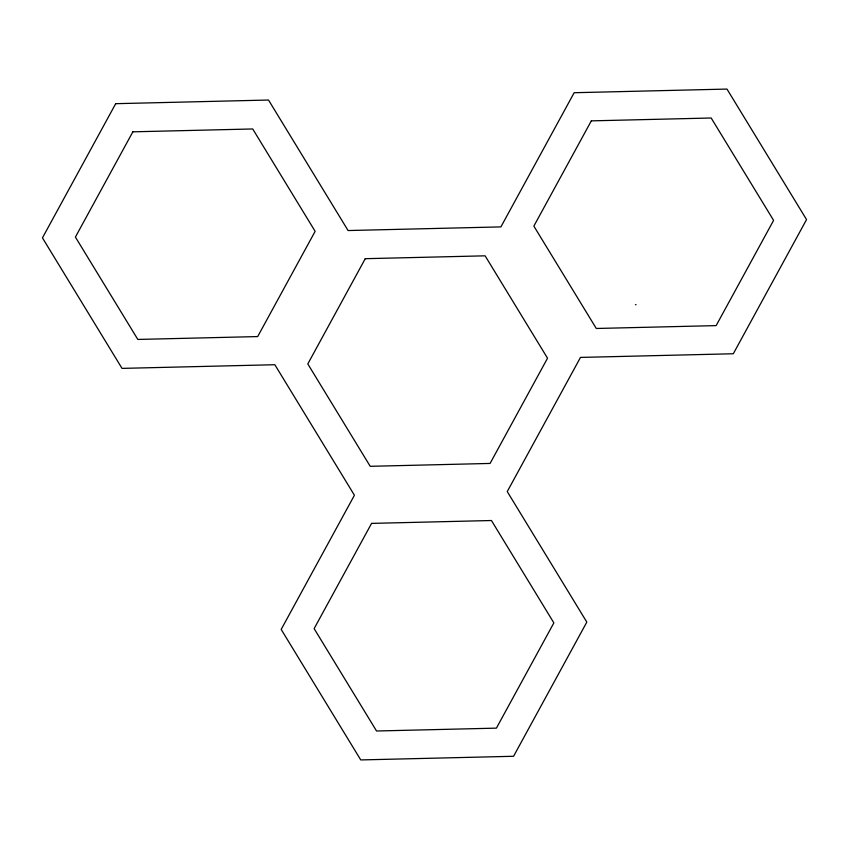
<?xml version="1.0" encoding="UTF-8"?>
<svg xmlns="http://www.w3.org/2000/svg" width="849" height="849" viewBox="0 0 849 849"><rect width="100%" height="100%" fill="white"/><g stroke="black" fill="none" stroke-linecap="round" stroke-linejoin="round"><path stroke-width="1.27" d="M635.445 304.695L636.081 304.685M115.697 103.684L42.45 237.858L122.023 368.381L274.843 364.72L354.426 495.243L281.178 629.417L360.751 759.929L513.571 756.279L586.818 622.105L507.246 491.582L580.483 357.418L733.303 353.757L806.55 219.583L726.977 89.071L574.157 92.721L500.91 226.895L348.09 230.546L268.517 100.033L115.697 103.684M132.858 131.828L75.402 237.073L137.825 339.441L257.682 336.575L315.138 231.342L252.715 128.963L132.858 131.828M365.25 258.69L307.805 363.934L370.217 466.313L490.085 463.437L547.531 358.204L485.119 255.825L365.25 258.69M371.575 523.387L314.13 628.631L376.542 731L496.41 728.134L553.866 622.89L491.444 520.522L371.575 523.387M591.318 120.866L533.862 226.11L596.285 328.478L716.142 325.613L773.598 220.369L711.175 118L591.318 120.866"/></g></svg>
